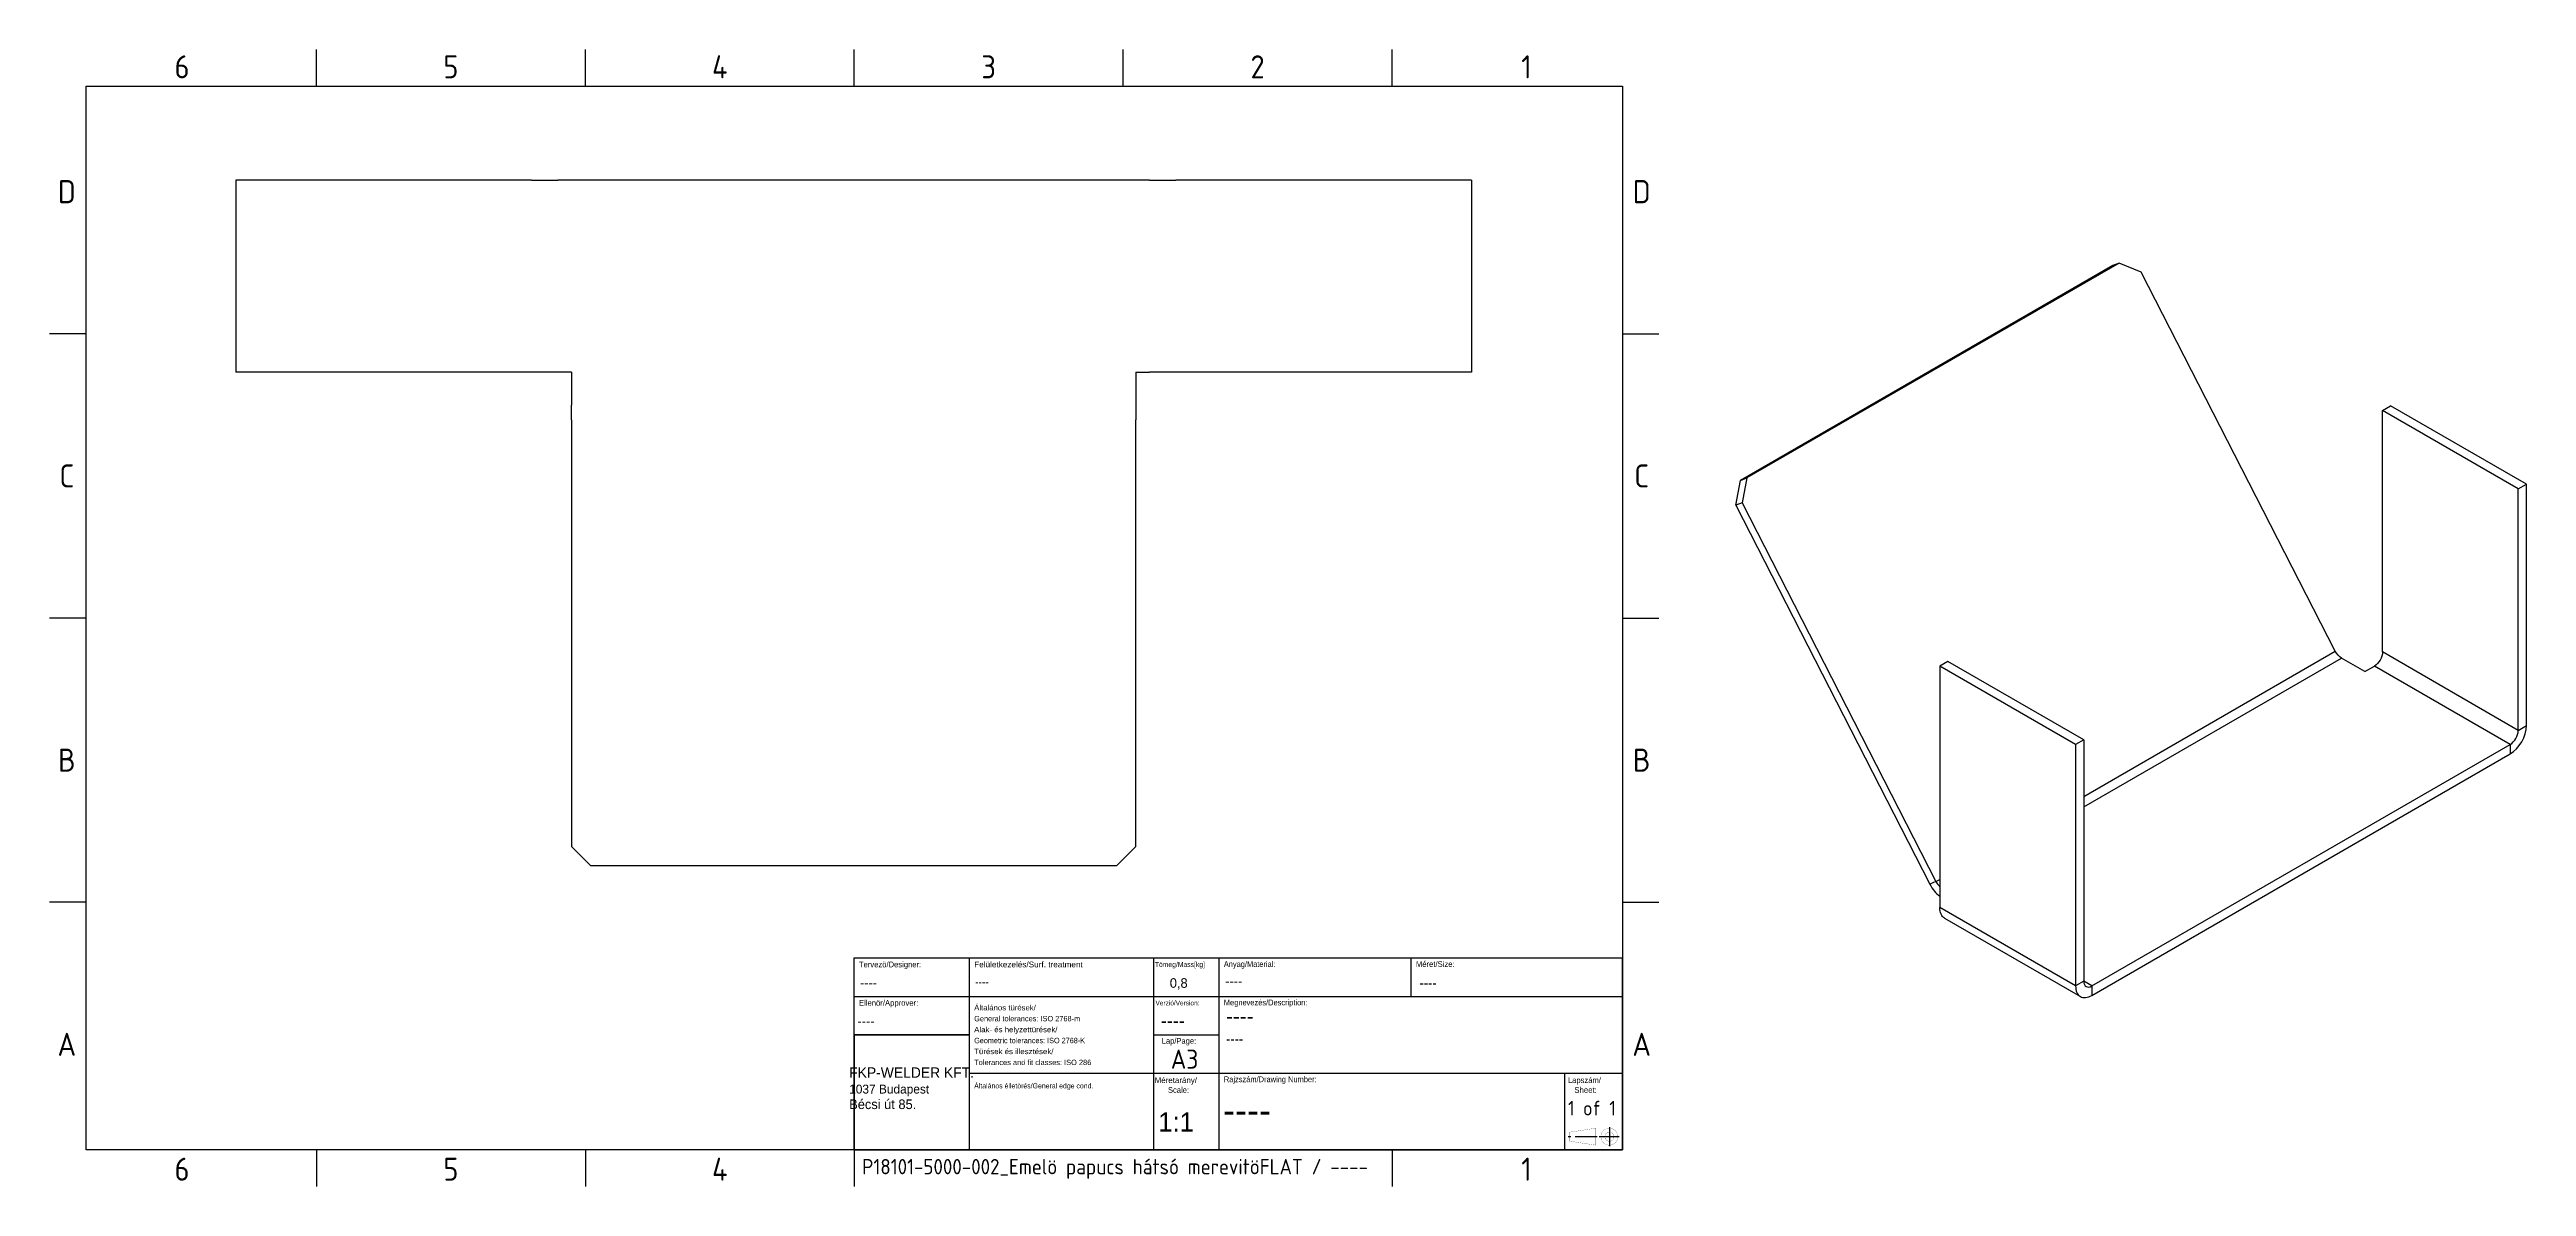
# Model space of a CAD drawing. Extents: x 0 to 645, y 0 to 296.
import ezdxf

# ---------------------------------------------------------------- set-up
doc = ezdxf.new("R2010")
doc.units = 0
doc.header["$LTSCALE"] = 12.7
doc.header["$MEASUREMENT"] = 0
doc.linetypes.add('CENTER', pattern=[0.72, 0.45, -0.09, 0.09, -0.09])
doc.layers.get('0').update_dxf_attribs({"linetype": 'CONTINUOUS'})
for name, color, linetype in [('ANNOTATION_TEXT', 7, 'CONTINUOUS'), ('BORDER_FRAME', 7, 'CONTINUOUS'), ('BORDER_ZONES', 7, 'CONTINUOUS'), ('TANGENT_LINES', 7, 'CONTINUOUS'), ('TITLE_BLOCK', 7, 'CONTINUOUS'), ('VISIBLE', 7, 'CONTINUOUS')]:
    doc.layers.add(name, color=color, linetype=linetype)
doc.styles.add('ONSHAPE-STANDARD', font='ISOCP.SHX')
doc.styles.add('ONSHAPE-STANDARD-NOTESTYLE', font='ARIsoP1.shx', dxfattribs={"height": 2.5})

msp = doc.modelspace()

# ---------------------------------------------------------------- linework, layer by layer
at = {"color": 250, "linetype": 'CONTINUOUS'}
for p, q in [((210, 10), (210, 60)), ((210, 60), (410, 60)), ((240, 10), (240, 60)), ((288, 10), (288, 60)), ((305, 10), (305, 60)), ((355, 50), (355, 60)), ((410, 10), (410, 60)), ((210, 50), (410, 50)), ((210, 40), (240, 40)), ((240, 40), (210, 40)), ((210, 40), (210, 10)), ((240, 10), (240, 40)), ((288, 40), (305, 40)), ((240, 30), (410, 30)), ((395, 10), (395, 30)), ((210, 10), (410, 10)), ((210, 10), (240, 10))]:
    msp.add_line(p, q, dxfattribs=at)
at = {"color": 250, "linetype": 'CENTER'}
for p, q in [((403.44, 13.46), (395.84, 13.46)), ((409.1, 13.46), (403.97, 13.46)), ((406.6, 15.96), (406.6, 10.96))]:
    msp.add_line(p, q, dxfattribs=at)
at = {"color": 7, "linetype": 'CONTINUOUS', "const_width": 0.0488, "flags": 128}
for points in [[(403.08, 15.67), (396.31, 14.64)], [(396.31, 14.64), (396.31, 12.28)], [(403.08, 11.25), (403.08, 15.67)], [(396.31, 12.28), (403.08, 11.25)]]:
    msp.add_lwpolyline(points, dxfattribs=at)
at = {"color": 7, "linetype": 'CONTINUOUS', "const_width": 0.0488}
for points in [[(408.81, 13.46, 0.414214), (406.6, 15.67, 2.414214), (408.81, 13.46)], [(407.78, 13.46, 0.414214), (406.6, 14.64, 2.414214), (407.78, 13.46)]]:
    msp.add_lwpolyline(points, format="xyb", close=True, dxfattribs=at)
at = {"layer": 'BORDER_FRAME'}
for p, q in [((10, 10), (10, 287)), ((10, 287), (410, 287)), ((410, 287), (410, 10)), ((410, 10), (10, 10))]:
    msp.add_line(p, q, dxfattribs=at)
at = {"layer": 'BORDER_ZONES'}
for p, q in [((70, 287), (70, 296.5)), ((140, 287), (140, 296.5)), ((210, 287), (210, 296.5)), ((280, 287), (280, 296.5)), ((350, 287), (350, 296.5)), ((10, 222.5), (0.5, 222.5)), ((410, 222.5), (419.5, 222.5)), ((10, 148.5), (0.5, 148.5)), ((410, 148.5), (419.5, 148.5)), ((10, 74.5), (0.5, 74.5)), ((410, 74.5), (419.5, 74.5)), ((70, 10), (70, 0.5)), ((140, 10), (140, 0.5)), ((210, 10), (210, 0.5)), ((350, 10), (350, 0.5))]:
    msp.add_line(p, q, dxfattribs=at)
at = {"layer": 'TANGENT_LINES'}
for p, q in [((530.09, 102.07), (595.57, 139.88)), ((530.09, 99.32), (597.19, 138.07)), ((641.1, 115.57), (605.75, 135.98)), ((643.23, 119.24), (607.87, 139.66)), ((643.23, 119.24), (645.35, 120.47)), ((641.1, 115.57), (641.1, 113.12)), ((491.62, 79.87), (490, 79.23)), ((491.62, 79.87), (492.61, 80.44)), ((527.97, 52.7), (492.61, 73.11)), ((530.09, 53.92), (527.97, 52.7)), ((532.21, 52.7), (530.09, 53.92)), ((532.21, 52.7), (532.21, 50.25))]:
    msp.add_line(p, q, dxfattribs=at)
at = {"layer": 'VISIBLE'}
for p, q in [((126.01, 262.51), (49.01, 262.51)), ((49.01, 262.51), (49.01, 212.51)), ((126.01, 262.51), (132.85, 262.51)), ((286.85, 262.51), (132.85, 262.51)), ((286.85, 262.51), (293.68, 262.51)), ((370.68, 262.51), (293.68, 262.51)), ((370.68, 262.51), (370.68, 212.51)), ((537.64, 240.27), (440.77, 184.34)), ((539.27, 240.91), (442.39, 184.98)), ((539.27, 240.91), (537.64, 240.27)), ((545.08, 238.51), (539.27, 240.91)), ((595.57, 139.88), (545.08, 238.51)), ((126.01, 212.51), (49.01, 212.51)), ((132.85, 212.51), (126.01, 212.51)), ((136.35, 212.51), (132.85, 212.51)), ((136.35, 212.51), (136.35, 203.91)), ((283.35, 212.51), (283.35, 203.91)), ((283.35, 212.51), (286.85, 212.51)), ((293.68, 212.51), (286.85, 212.51)), ((370.68, 212.51), (293.68, 212.51)), ((136.35, 200.11), (136.35, 203.91)), ((136.35, 200.11), (136.35, 89.03)), ((283.35, 203.91), (283.35, 200.11)), ((283.35, 89.03), (283.35, 200.11)), ((607.87, 202.53), (609.99, 203.75)), ((607.87, 139.66), (607.87, 202.53)), ((643.23, 182.11), (607.87, 202.53)), ((645.35, 183.34), (609.99, 203.75)), ((439.51, 177.86), (440.77, 184.34)), ((440.77, 184.34), (442.39, 184.98)), ((442.39, 184.98), (441.13, 178.5)), ((643.23, 182.11), (645.35, 183.34)), ((643.23, 119.24), (643.23, 182.11)), ((645.35, 120.47), (645.35, 183.34)), ((441.13, 178.5), (439.51, 177.86)), ((439.51, 177.86), (490, 79.23)), ((441.13, 178.5), (491.62, 79.87)), ((494.73, 137.21), (492.61, 135.98)), ((492.61, 135.98), (492.61, 73.11)), ((527.97, 115.57), (492.61, 135.98)), ((530.09, 116.79), (494.73, 137.21)), ((603.27, 134.55), (597.19, 138.07)), ((603.27, 134.55), (605.75, 135.98)), ((530.09, 116.79), (527.97, 115.57)), ((530.09, 116.79), (530.09, 53.92)), ((527.97, 115.57), (527.97, 52.7)), ((532.21, 52.7), (641.1, 115.57)), ((532.21, 50.25), (641.1, 113.12)), ((136.35, 89.03), (141.35, 84.03)), ((141.35, 84.03), (278.35, 84.03)), ((278.35, 84.03), (283.35, 89.03)), ((493.85, 70.37), (529.21, 49.95))]:
    msp.add_line(p, q, dxfattribs=at)
at = {"layer": 'VISIBLE', "extrusion": (0, 0, -1)}
for centre, major_axis, start_param, end_param in [((597.19, 140.51), (-1.5, 2.6), 3.926991, 4.799655), ((605.75, 138.43), (-1.5, -2.6), 3.926991, 5.497787), ((496.85, 75.56), (-3, -5.2), 0, 0.785398)]:
    msp.add_ellipse(centre, major_axis=major_axis, ratio=0.57735, start_param=start_param, end_param=end_param, dxfattribs=at)
at = {"layer": 'VISIBLE'}
for centre, major_axis, start_param, end_param in [((641.1, 118.02), (3, 5.2), 3.926991, 5.497787), ((641.1, 118.02), (1.5, 2.6), 3.926991, 5.497787), ((493.25, 80.5), (3, -5.2), 4.625123, 5.3474), ((493.25, 80.5), (1.5, -2.6), 4.625123, 5.193471), ((532.21, 55.15), (3, 5.2), 2.356194, 3.926991), ((532.21, 55.15), (1.5, 2.6), 2.356194, 3.926991)]:
    msp.add_ellipse(centre, major_axis=major_axis, ratio=0.57735, start_param=start_param, end_param=end_param, dxfattribs=at)

# ---------------------------------------------------------------- texts
at = {"color": 7, "linetype": 'CONTINUOUS', "style": 'ONSHAPE-STANDARD-NOTESTYLE', "oblique": 0.00002}
for s, height, width, p in [('Tervezö/Designer:', 1.5, 0.989, (211.22, 57.55)), ('Felületkezelés/Surf. treatment', 1.5, 1.061, (241.22, 57.55)), ('Tömeg/Mass[kg]', 1.3, 0.934, (288.26, 57.65)), ('Anyag/Material:', 1.5, 0.964, (306.22, 57.65)), ('Méret/Size:', 1.5, 0.995, (356.22, 57.65)), ('Ellenör/Approver: ', 1.5, 0.997, (211.22, 47.55)), ('Általános türések/', 1.4, 1.079, (241.22, 46.35)), ('Verzió/Version:', 1.25, 0.978, (288.43, 47.65)), ('Megnevezés/Description:', 1.5, 0.967, (306.22, 47.65)), ('Alak- és helyzettürések/', 1.4, 1.091, (241.22, 40.65)), ('Geometric tolerances: ISO 2768-K', 1.4, 0.977, (241.22, 37.8)), ('General tolerances: ISO 2768-m', 1.4, 0.992, (241.22, 43.5)), ('Lap/Page:', 1.5, 0.981, (290.05, 37.65)), ('Türések és illesztések/', 1.4, 1.09, (241.22, 34.95)), ('Tolerances and fit classes: ISO 286', 1.4, 1.032, (241.22, 32.1)), ('Általános élletörés/General edge cond.', 1.3, 1.036, (241.22, 26.05)), ('Méretarány/', 1.5, 1.031, (288.2, 27.42)), ('Scale:', 1.5, 0.95, (291.68, 24.87)), ('Rajzszám/Drawing Number:', 1.5, 0.937, (306.22, 27.65)), ('Lapszám/', 1.5, 0.989, (395.79, 27.42)), ('Sheet:', 1.5, 1.008, (397.48, 24.87))]:
    msp.add_text(s, height=height, dxfattribs=dict(at, width=width)).set_placement(p)
at = {"style": 'ONSHAPE-STANDARD'}
msp.add_text('A3', height=4.98, dxfattribs=at).set_placement((292.42, 31.16))
at = {"layer": 'ANNOTATION_TEXT', "style": 'ONSHAPE-STANDARD-NOTESTYLE'}
for s, insert, char_height, width, attachment_point in [('\\fARIsoP1.shx|b0|i0|c0|p0;----}', (211.48, 53.52), 2.5, 27.4449, 4), ('\\fARIsoP1.shx|b0|i0|c0|p0;\\H2;----}', (241.46, 53.76), 2, 43.2559, 4), ('0,8}', (292.15, 54.72), 2.5, 7.0156, 1), ('\\fARIsoP1.shx|b0|i0|c0|p0;----}', (306.58, 53.95), 2.5, 47.1102, 4), ('\\fARIsoP1.shx|b0|i0|c0|p0;----}', (357.17, 53.49), 2.5, 51.6397, 4), ('\\fARIsoP1.shx|b0|i0|c0|p0;----}', (210.83, 43.57), 2.5, 28.3152, 4), ('\\fARIsoP1.shx|b0|i0|c0|p0;\\H3.5;----}', (289.85, 43.67), 3.5, 13.4734, 4), ('\\fARIsoP1.shx|b0|i0|c0|p0;\\H4;----{\\H0.625x;\\P----}}', (306.8, 46.83), 4, 102.6654, 1), ('\\fARIsoP1.shx|b0|i0|c0|p0;\\H1.08x;FKP-WELDER KFT.{\\H0.857339x;\\P1037 Budapest}{\\H0.925926x;\\PBécsi út 85.}}', (208.68, 31.51), 2.5, 32.46, 1), ('\\fARIsoP1.shx|b0|i0|c0|p0;\\H5;1:1}', (289.14, 17.29), 5, 14.2126, 4), ('\\fARIsoP1.shx|b0|i0|c0|p0;\\H7;----}', (306.03, 20.41), 7, 88.611, 4)]:
    msp.add_mtext(s, dxfattribs=dict(at, insert=insert, char_height=char_height, width=width, attachment_point=attachment_point))
at = {"layer": 'BORDER_ZONES', "char_height": 6, "attachment_point": 5, "style": 'ONSHAPE-STANDARD'}
for s, insert in [('6', (35, 292)), ('5', (105, 292)), ('4', (175, 292)), ('3', (245, 292)), ('2', (315, 292)), ('1', (385, 292)), ('D', (5, 259.5)), ('D', (415, 259.5)), ('C', (5, 185.5)), ('C', (415, 185.5)), ('B', (5, 111.5)), ('B', (415, 111.5)), ('A', (5, 37.5)), ('A', (415, 37.5)), ('6', (35, 5)), ('5', (105, 5)), ('4', (175, 5)), ('1', (385, 5))]:
    msp.add_mtext(s, dxfattribs=dict(at, insert=insert))
at = {"layer": 'TITLE_BLOCK', "color": 7, "attachment_point": 8, "style": 'ONSHAPE-STANDARD'}
for s, insert, char_height, width in [('1 of 1}', (402.06, 18.99), 3.81, 41.91), ('{P18101-5000-002_Emelö papucs hátsó merevitöFLAT / ----}', (277.88, 2.45), 4, 173.5245)]:
    msp.add_mtext(s, dxfattribs=dict(at, insert=insert, char_height=char_height, width=width))

doc.saveas('drawing.dxf')
